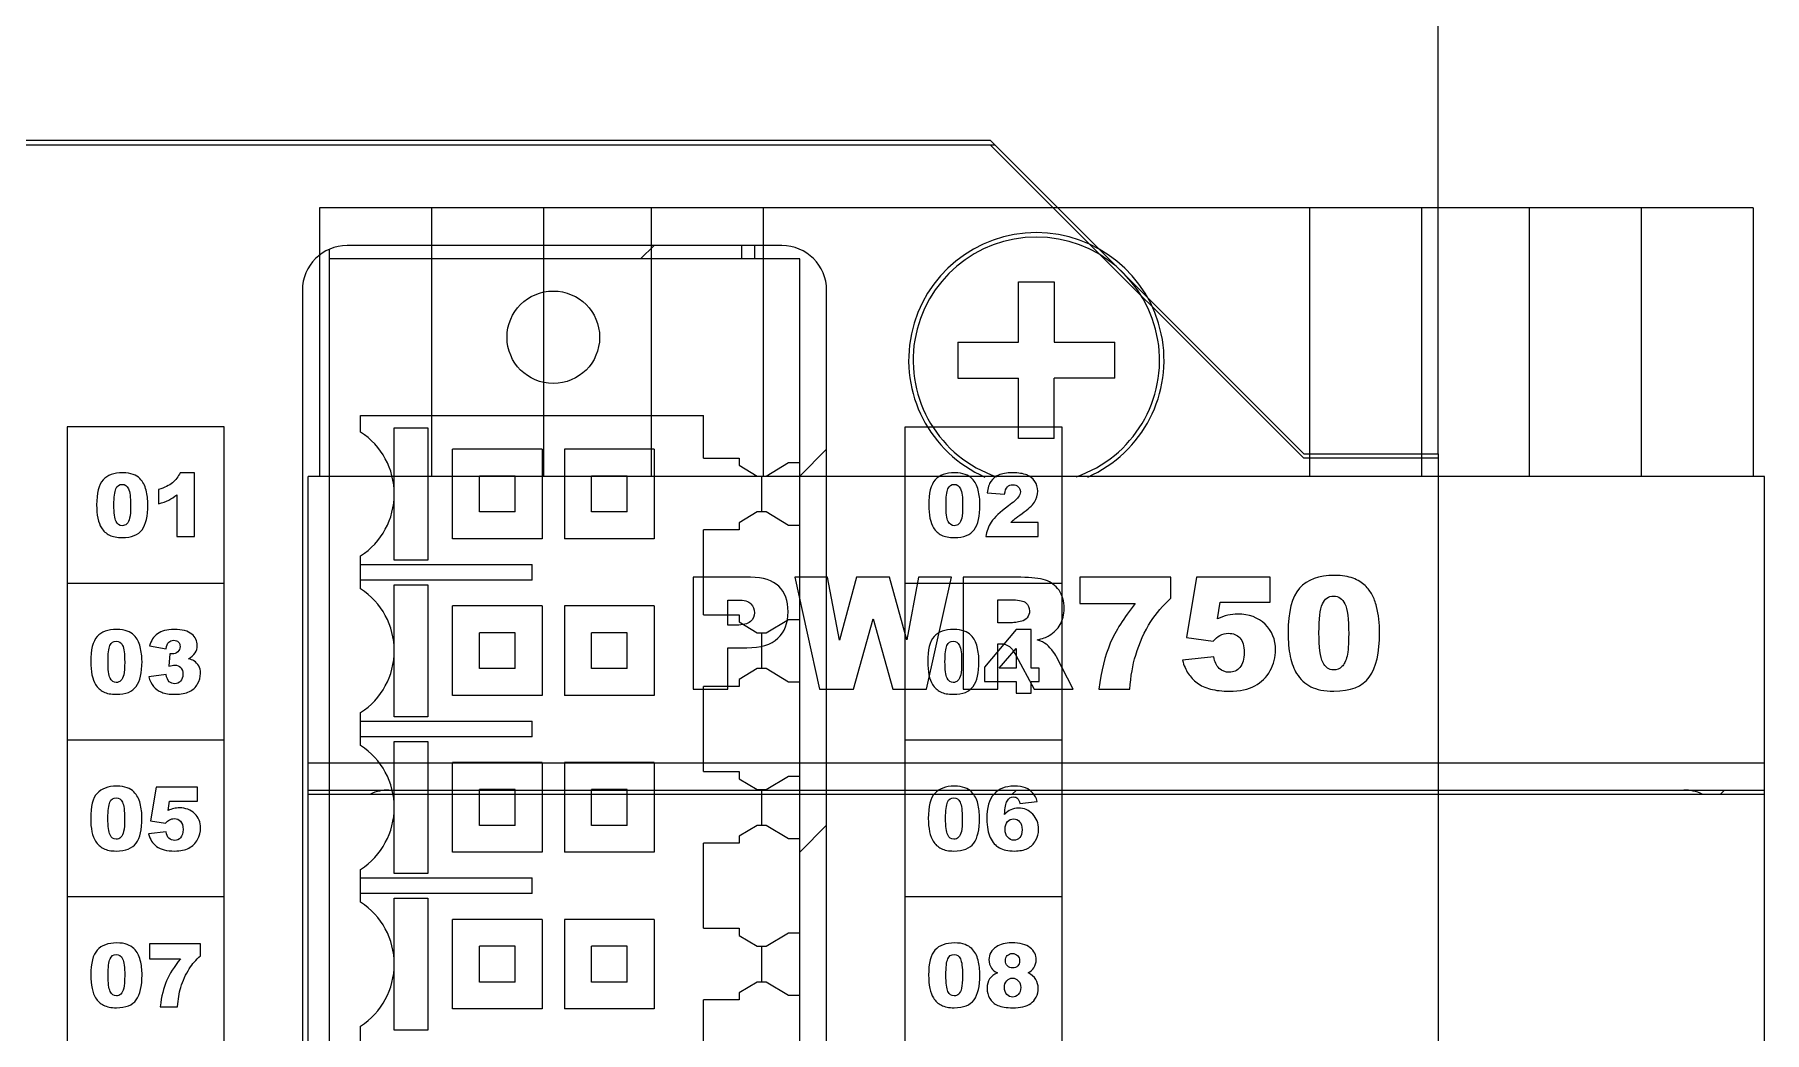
# Model space of a CAD drawing. Header units: millimetres. Extents: x 33 to 632, y -490 to 20.
# Drawn here: x 527.64 to 566.25, y -158.41 to -136.13 of the extents above; entities that cross this region are included whole.
import ezdxf

# ---------------------------------------------------------------- set-up
doc = ezdxf.new("R2010")
doc.units = ezdxf.units.MM
doc.layers.add('02___PRT_ALL_AXES', color=7, linetype='Continuous')
doc.layers.add('03___PRT_ALL_CURVES', color=7, linetype='Continuous')

# ---------------------------------------------------------------- blocks, each defined once
blk = doc.blocks.new('MOD_DIM780')
at = {"linetype": 'Continuous'}
for p, q in [((170.969, 124.511), (170.969, 149.511)), ((115.369, 131.411), (161.069, 131.411)), ((115.469, 131.511), (160.969, 131.511)), ((160.969, 131.511), (167.969, 124.511)), ((160.969, 131.411), (167.969, 124.411)), ((146.219, 129.077), (146.219, 128.861)), ((156.319, 129.161), (146.619, 129.161)), ((153.167, 128.861), (153.467, 129.161)), ((155.419, 129.161), (155.419, 128.861)), ((155.719, 128.861), (155.719, 129.161)), ((146.219, 128.861), (146.219, 48.361)), ((156.719, 128.861), (146.219, 128.861)), ((156.719, 48.361), (156.719, 128.861)), ((145.619, 128.161), (145.619, 48.561)), ((157.319, 48.561), (157.319, 128.161)), ((140.369, 125.111), (140.369, 51.611)), ((143.869, 125.111), (140.369, 125.111)), ((143.869, 51.611), (143.869, 125.111)), ((146.919, 124.994), (146.919, 125.361)), ((146.919, 125.361), (154.569, 125.361)), ((154.569, 124.411), (154.569, 125.361)), ((159.069, 51.611), (159.069, 125.111)), ((159.069, 125.111), (162.569, 125.111)), ((162.569, 125.111), (162.569, 51.611)), ((147.669, 123.615), (147.669, 125.086)), ((147.669, 125.086), (148.421, 125.086)), ((148.421, 125.086), (148.421, 122.136)), ((148.969, 122.611), (148.969, 124.611)), ((150.969, 124.611), (148.969, 124.611)), ((150.969, 124.611), (150.969, 122.611)), ((151.469, 124.611), (151.469, 122.611)), ((153.469, 124.611), (151.469, 124.611)), ((153.469, 124.611), (153.469, 122.611)), ((154.569, 124.411), (155.37, 124.411)), ((155.37, 124.411), (155.369, 124.253)), ((156.719, 124.012), (157.319, 124.612)), ((167.969, 124.511), (170.969, 124.511)), ((170.969, 124.411), (167.969, 124.411)), ((170.969, 124.511), (170.969, 38.611)), ((143.212, 124.085), (142.89, 124.085)), ((143.212, 122.661), (143.212, 124.085)), ((149.569, 123.211), (149.569, 124.011)), ((150.369, 124.011), (149.569, 124.011)), ((150.369, 123.211), (150.369, 124.011)), ((152.069, 123.211), (152.069, 124.011)), ((152.869, 124.011), (152.069, 124.011)), ((152.869, 123.211), (152.869, 124.011)), ((155.369, 124.253), (155.772, 124.011)), ((155.772, 124.011), (155.969, 124.011)), ((155.869, 124.011), (155.869, 123.211)), ((155.969, 124.011), (156.469, 124.311)), ((156.469, 124.311), (156.719, 124.311)), ((142.41, 123.709), (142.41, 123.39)), ((142.819, 123.594), (142.819, 122.661)), ((147.669, 122.136), (147.669, 123.607)), ((160.902, 123.638), (161.292, 123.606)), ((150.369, 123.211), (149.569, 123.211)), ((152.869, 123.211), (152.069, 123.211)), ((155.772, 123.211), (155.369, 122.968)), ((155.969, 123.211), (155.772, 123.211)), ((156.469, 122.91), (155.969, 123.211)), ((154.569, 120.911), (154.569, 122.811)), ((155.37, 122.811), (154.569, 122.811)), ((155.369, 122.968), (155.37, 122.811)), ((156.719, 122.91), (156.469, 122.91)), ((162.041, 122.978), (161.433, 122.978)), ((162.041, 122.661), (162.041, 122.978)), ((142.819, 122.661), (143.212, 122.661)), ((150.969, 122.611), (148.969, 122.611)), ((153.469, 122.611), (151.469, 122.611)), ((160.874, 122.661), (162.041, 122.661)), ((146.919, 121.494), (146.919, 122.228)), ((146.919, 122.036), (150.744, 122.036)), ((148.421, 122.136), (147.669, 122.136)), ((150.744, 121.686), (150.744, 122.036)), ((150.744, 121.686), (146.919, 121.686)), ((143.869, 121.611), (140.369, 121.611)), ((147.669, 120.115), (147.669, 121.586)), ((147.669, 121.586), (148.421, 121.586)), ((148.421, 121.586), (148.421, 118.636)), ((162.569, 121.611), (159.069, 121.611)), ((148.969, 119.111), (148.969, 121.111)), ((150.969, 121.111), (148.969, 121.111)), ((150.969, 121.111), (150.969, 119.111)), ((151.469, 121.111), (151.469, 119.111)), ((153.469, 121.111), (151.469, 121.111)), ((153.469, 121.111), (153.469, 119.111)), ((154.569, 120.911), (155.37, 120.911)), ((155.37, 120.911), (155.369, 120.753)), ((149.569, 119.711), (149.569, 120.511)), ((150.369, 120.511), (149.569, 120.511)), ((150.369, 119.711), (150.369, 120.511)), ((152.069, 119.711), (152.069, 120.511)), ((152.869, 120.511), (152.069, 120.511)), ((152.869, 119.711), (152.869, 120.511)), ((155.369, 120.753), (155.772, 120.511)), ((155.772, 120.511), (155.969, 120.511)), ((155.869, 120.511), (155.869, 119.711)), ((155.969, 120.511), (156.469, 120.811)), ((156.469, 120.811), (156.719, 120.811)), ((161.548, 120.585), (160.84, 119.742)), ((161.887, 120.585), (161.548, 120.585)), ((161.887, 119.724), (161.887, 120.585)), ((142.209, 120.222), (142.576, 120.156)), ((147.669, 118.636), (147.669, 120.107)), ((161.173, 119.724), (161.548, 120.164)), ((161.548, 120.164), (161.548, 119.724)), ((142.66, 120.043), (142.64, 119.765)), ((150.369, 119.711), (149.569, 119.711)), ((152.869, 119.711), (152.069, 119.711)), ((155.772, 119.711), (155.369, 119.468)), ((155.969, 119.711), (155.772, 119.711)), ((156.469, 119.41), (155.969, 119.711)), ((160.84, 119.742), (160.84, 119.422)), ((161.548, 119.724), (161.173, 119.724)), ((162.063, 119.724), (161.887, 119.724)), ((162.063, 119.422), (162.063, 119.724)), ((142.576, 119.582), (142.188, 119.53)), ((154.569, 117.411), (154.569, 119.311)), ((155.37, 119.311), (154.569, 119.311)), ((155.369, 119.468), (155.37, 119.311)), ((156.719, 119.41), (156.469, 119.41)), ((160.84, 119.422), (161.548, 119.422)), ((161.548, 119.422), (161.548, 119.161)), ((161.887, 119.161), (161.887, 119.422)), ((161.887, 119.422), (162.063, 119.422)), ((150.969, 119.111), (148.969, 119.111)), ((153.469, 119.111), (151.469, 119.111)), ((161.548, 119.161), (161.887, 119.161)), ((146.919, 117.994), (146.919, 118.728)), ((146.919, 118.536), (150.744, 118.536)), ((148.421, 118.636), (147.669, 118.636)), ((150.744, 118.186), (150.744, 118.536)), ((150.744, 118.186), (146.919, 118.186)), ((143.869, 118.111), (140.369, 118.111)), ((147.669, 116.615), (147.669, 118.086)), ((147.669, 118.086), (148.421, 118.086)), ((148.421, 118.086), (148.421, 115.136)), ((162.569, 118.111), (159.069, 118.111)), ((148.969, 115.611), (148.969, 117.611)), ((150.969, 117.611), (148.969, 117.611)), ((150.969, 117.611), (150.969, 115.611)), ((151.469, 117.611), (151.469, 115.611)), ((153.469, 117.611), (151.469, 117.611)), ((153.469, 117.611), (153.469, 115.611)), ((154.569, 117.411), (155.37, 117.411)), ((155.37, 117.411), (155.369, 117.253)), ((142.355, 117.061), (142.232, 116.308)), ((143.279, 117.061), (142.355, 117.061)), ((143.279, 116.75), (143.279, 117.061)), ((149.569, 116.211), (149.569, 117.011)), ((150.369, 117.011), (149.569, 117.011)), ((150.369, 116.211), (150.369, 117.011)), ((152.069, 116.211), (152.069, 117.011)), ((152.869, 117.011), (152.069, 117.011)), ((152.869, 116.211), (152.869, 117.011)), ((155.369, 117.253), (155.772, 117.011)), ((155.772, 117.011), (155.969, 117.011)), ((155.869, 117.011), (155.869, 116.211)), ((155.969, 117.011), (156.469, 117.311)), ((156.469, 117.311), (156.719, 117.311)), ((142.62, 116.54), (142.653, 116.75)), ((142.653, 116.75), (143.279, 116.75)), ((147.669, 115.136), (147.669, 116.607)), ((161.633, 116.698), (162.02, 116.746)), ((142.232, 116.308), (142.563, 116.26)), ((156.719, 115.612), (157.319, 116.212)), ((142.575, 116.067), (142.181, 116.024)), ((150.369, 116.211), (149.569, 116.211)), ((152.869, 116.211), (152.069, 116.211)), ((155.772, 116.211), (155.369, 115.968)), ((155.369, 115.968), (155.37, 115.811)), ((155.969, 116.211), (155.772, 116.211)), ((156.469, 115.91), (155.969, 116.211)), ((156.719, 115.91), (156.469, 115.91)), ((150.969, 115.611), (148.969, 115.611)), ((153.469, 115.611), (151.469, 115.611)), ((154.569, 113.911), (154.569, 115.811)), ((155.37, 115.811), (154.569, 115.811)), ((146.919, 114.494), (146.919, 115.228)), ((148.421, 115.136), (147.669, 115.136)), ((146.919, 115.036), (150.744, 115.036)), ((150.744, 114.686), (146.919, 114.686)), ((150.744, 114.686), (150.744, 115.036)), ((143.869, 114.611), (140.369, 114.611)), ((147.669, 113.115), (147.669, 114.586)), ((147.669, 114.586), (148.421, 114.586)), ((148.421, 114.586), (148.421, 111.636)), ((162.569, 114.611), (159.069, 114.611)), ((148.969, 112.111), (148.969, 114.111)), ((150.969, 114.111), (148.969, 114.111)), ((150.969, 114.111), (150.969, 112.111)), ((151.469, 114.111), (151.469, 112.111)), ((153.469, 114.111), (151.469, 114.111)), ((153.469, 114.111), (153.469, 112.111)), ((154.569, 113.911), (155.37, 113.911)), ((155.37, 113.911), (155.369, 113.753)), ((142.207, 113.561), (142.207, 113.232)), ((143.343, 113.561), (142.207, 113.561)), ((143.343, 113.298), (143.343, 113.561)), ((149.569, 112.711), (149.569, 113.511)), ((150.369, 113.511), (149.569, 113.511)), ((150.369, 112.711), (150.369, 113.511)), ((152.069, 112.711), (152.069, 113.511)), ((152.869, 113.511), (152.069, 113.511)), ((152.869, 112.711), (152.869, 113.511)), ((155.369, 113.753), (155.772, 113.511)), ((155.772, 113.511), (155.969, 113.511)), ((155.869, 113.511), (155.869, 112.711)), ((155.969, 113.511), (156.469, 113.811)), ((156.469, 113.811), (156.719, 113.811)), ((142.207, 113.232), (142.898, 113.232)), ((147.669, 111.636), (147.669, 113.107)), ((150.369, 112.711), (149.569, 112.711)), ((152.869, 112.711), (152.069, 112.711)), ((155.772, 112.711), (155.369, 112.468)), ((155.369, 112.468), (155.37, 112.311)), ((155.969, 112.711), (155.772, 112.711)), ((156.469, 112.41), (155.969, 112.711)), ((156.719, 112.41), (156.469, 112.41)), ((142.443, 112.161), (142.831, 112.161)), ((150.969, 112.111), (148.969, 112.111)), ((153.469, 112.111), (151.469, 112.111)), ((155.37, 112.311), (154.569, 112.311)), ((154.569, 110.411), (154.569, 112.311)), ((146.919, 110.994), (146.919, 111.728)), ((148.421, 111.636), (147.669, 111.636))]:
    blk.add_line(p, q, dxfattribs=at)
blk.add_circle((151.219, 127.111), 1.033, dxfattribs=at)
for centre, radius, start, end in [((146.619, 128.161), 1, 90, 180), ((156.319, 128.161), 1, 0, 90), ((146.019, 123.611), 1.65, 303.0557, 56.9443), ((146.019, 120.111), 1.65, 303.0557, 56.9443), ((146.019, 116.611), 1.65, 303.0557, 56.9443), ((146.019, 113.111), 1.65, 303.0557, 56.9443), ((161.479, 113.208), 1.071, 270.0061, 282.0044)]:
    blk.add_arc(centre, radius, start, end, dxfattribs=at)
for points in [[(141.608, 124.085), (141.411, 124.085), (141.265, 124.031), (141.17, 123.925)], [(141.84, 124.049), (141.779, 124.072), (141.701, 124.085), (141.608, 124.085)], [(141.988, 123.959), (141.95, 123.996), (141.9, 124.026), (141.84, 124.049)], [(142.078, 123.841), (142.056, 123.882), (142.026, 123.921), (141.988, 123.959)], [(142.89, 124.085), (142.848, 123.997), (142.791, 123.922), (142.719, 123.863)], [(160.179, 124.085), (159.983, 124.085), (159.837, 124.031), (159.741, 123.925)], [(160.411, 124.049), (160.35, 124.072), (160.273, 124.085), (160.179, 124.085)], [(160.559, 123.959), (160.521, 123.996), (160.472, 124.026), (160.411, 124.049)], [(160.649, 123.841), (160.627, 123.882), (160.598, 123.921), (160.559, 123.959)], [(161.158, 124.035), (161.084, 124.002), (161.026, 123.955), (160.986, 123.894)], [(161.467, 124.085), (161.335, 124.085), (161.233, 124.067), (161.158, 124.035)], [(161.786, 124.037), (161.709, 124.068), (161.603, 124.085), (161.467, 124.085)], [(161.965, 123.894), (161.921, 123.959), (161.862, 124.006), (161.786, 124.037)], [(141.17, 123.925), (141.074, 123.818), (141.026, 123.632), (141.026, 123.366)], [(141.412, 123.365), (141.412, 123.541), (141.426, 123.662), (141.455, 123.727)], [(141.455, 123.727), (141.484, 123.792), (141.53, 123.826), (141.594, 123.826)], [(141.594, 123.826), (141.657, 123.826), (141.704, 123.793), (141.736, 123.729)], [(141.736, 123.729), (141.767, 123.665), (141.784, 123.54), (141.784, 123.355)], [(142.131, 123.698), (142.118, 123.752), (142.1, 123.8), (142.078, 123.841)], [(142.17, 123.371), (142.17, 123.484), (142.157, 123.593), (142.131, 123.698)], [(142.719, 123.863), (142.645, 123.803), (142.542, 123.751), (142.41, 123.709)], [(142.634, 123.476), (142.693, 123.506), (142.755, 123.545), (142.819, 123.594)], [(159.741, 123.925), (159.646, 123.818), (159.598, 123.632), (159.598, 123.366)], [(159.984, 123.365), (159.984, 123.541), (159.998, 123.662), (160.027, 123.727)], [(160.027, 123.727), (160.055, 123.792), (160.101, 123.826), (160.166, 123.826)], [(160.166, 123.826), (160.229, 123.826), (160.276, 123.793), (160.307, 123.729)], [(160.307, 123.729), (160.339, 123.665), (160.355, 123.54), (160.355, 123.355)], [(160.703, 123.698), (160.689, 123.752), (160.671, 123.8), (160.649, 123.841)], [(160.742, 123.371), (160.742, 123.484), (160.729, 123.593), (160.703, 123.698)], [(160.986, 123.894), (160.945, 123.832), (160.918, 123.747), (160.902, 123.638)], [(161.292, 123.606), (161.302, 123.684), (161.323, 123.74), (161.355, 123.771)], [(161.355, 123.771), (161.386, 123.802), (161.428, 123.818), (161.477, 123.818)], [(161.477, 123.818), (161.525, 123.818), (161.564, 123.803), (161.596, 123.772)], [(161.643, 123.663), (161.643, 123.623), (161.627, 123.582), (161.595, 123.539)], [(161.596, 123.772), (161.627, 123.742), (161.643, 123.705), (161.643, 123.663)], [(161.956, 123.432), (162.005, 123.51), (162.031, 123.591), (162.031, 123.677)], [(162.031, 123.677), (162.031, 123.757), (162.009, 123.829), (161.965, 123.894)], [(141.026, 123.366), (141.026, 123.258), (141.035, 123.159), (141.054, 123.069)], [(141.459, 123), (141.427, 123.065), (141.412, 123.187), (141.412, 123.365)], [(141.784, 123.355), (141.784, 123.228), (141.776, 123.134), (141.763, 123.075)], [(142.042, 122.813), (142.127, 122.931), (142.17, 123.117), (142.17, 123.371)], [(142.41, 123.39), (142.5, 123.417), (142.574, 123.446), (142.634, 123.476)], [(159.598, 123.366), (159.598, 123.258), (159.606, 123.159), (159.626, 123.069)], [(160.03, 123), (159.999, 123.065), (159.984, 123.187), (159.984, 123.365)], [(160.355, 123.355), (160.355, 123.228), (160.347, 123.134), (160.334, 123.075)], [(160.613, 122.813), (160.699, 122.931), (160.742, 123.117), (160.742, 123.371)], [(161.377, 123.345), (161.19, 123.207), (161.063, 123.087), (160.995, 122.985)], [(161.595, 123.539), (161.563, 123.494), (161.491, 123.429), (161.377, 123.345)], [(161.526, 123.062), (161.553, 123.084), (161.605, 123.122), (161.683, 123.177)], [(161.683, 123.177), (161.815, 123.269), (161.906, 123.354), (161.956, 123.432)], [(141.054, 123.069), (141.073, 122.98), (141.099, 122.91), (141.132, 122.858)], [(141.132, 122.858), (141.179, 122.786), (141.239, 122.73), (141.312, 122.693)], [(141.596, 122.902), (141.536, 122.902), (141.49, 122.935), (141.459, 123)], [(141.699, 122.943), (141.67, 122.916), (141.636, 122.902), (141.596, 122.902)], [(141.597, 122.637), (141.807, 122.637), (141.955, 122.695), (142.042, 122.813)], [(141.763, 123.075), (141.749, 123.015), (141.727, 122.971), (141.699, 122.943)], [(159.626, 123.069), (159.645, 122.98), (159.67, 122.91), (159.704, 122.858)], [(159.704, 122.858), (159.751, 122.786), (159.811, 122.73), (159.883, 122.693)], [(160.168, 122.902), (160.108, 122.902), (160.062, 122.935), (160.03, 123)], [(160.27, 122.943), (160.241, 122.916), (160.207, 122.902), (160.168, 122.902)], [(160.169, 122.637), (160.379, 122.637), (160.527, 122.695), (160.613, 122.813)], [(160.334, 123.075), (160.321, 123.015), (160.299, 122.971), (160.27, 122.943)], [(160.995, 122.985), (160.927, 122.884), (160.887, 122.775), (160.874, 122.661)], [(161.433, 122.978), (161.469, 123.012), (161.499, 123.041), (161.526, 123.062)], [(141.312, 122.693), (141.384, 122.656), (141.479, 122.637), (141.597, 122.637)], [(159.883, 122.693), (159.956, 122.656), (160.05, 122.637), (160.169, 122.637)], [(141.476, 120.585), (141.279, 120.585), (141.133, 120.531), (141.038, 120.425)], [(141.708, 120.549), (141.647, 120.572), (141.57, 120.585), (141.476, 120.585)], [(141.856, 120.459), (141.818, 120.496), (141.768, 120.526), (141.708, 120.549)], [(142.384, 120.491), (142.297, 120.428), (142.239, 120.338), (142.209, 120.222)], [(142.754, 120.585), (142.594, 120.585), (142.471, 120.553), (142.384, 120.491)], [(143.15, 120.482), (143.068, 120.55), (142.936, 120.585), (142.754, 120.585)], [(143.272, 120.225), (143.272, 120.329), (143.231, 120.414), (143.15, 120.482)], [(160.157, 120.585), (159.96, 120.585), (159.814, 120.531), (159.719, 120.425)], [(160.389, 120.549), (160.328, 120.572), (160.251, 120.585), (160.157, 120.585)], [(160.537, 120.459), (160.499, 120.496), (160.449, 120.526), (160.389, 120.549)], [(141.038, 120.425), (140.942, 120.318), (140.894, 120.132), (140.894, 119.866)], [(141.28, 119.865), (141.28, 120.041), (141.295, 120.162), (141.323, 120.227)], [(141.323, 120.227), (141.352, 120.292), (141.398, 120.326), (141.463, 120.326)], [(141.463, 120.326), (141.526, 120.326), (141.573, 120.293), (141.604, 120.229)], [(141.604, 120.229), (141.636, 120.165), (141.652, 120.04), (141.652, 119.855)], [(141.946, 120.341), (141.924, 120.382), (141.894, 120.421), (141.856, 120.459)], [(141.999, 120.198), (141.986, 120.252), (141.968, 120.3), (141.946, 120.341)], [(142.039, 119.871), (142.039, 119.984), (142.025, 120.093), (141.999, 120.198)], [(142.576, 120.156), (142.586, 120.225), (142.606, 120.273), (142.634, 120.301)], [(142.634, 120.301), (142.663, 120.329), (142.7, 120.343), (142.746, 120.343)], [(142.838, 120.087), (142.803, 120.055), (142.761, 120.038), (142.711, 120.038)], [(142.746, 120.343), (142.79, 120.343), (142.825, 120.33), (142.851, 120.304)], [(142.889, 120.203), (142.889, 120.158), (142.872, 120.119), (142.838, 120.087)], [(142.851, 120.304), (142.876, 120.279), (142.889, 120.245), (142.889, 120.203)], [(143.223, 120.061), (143.255, 120.11), (143.272, 120.164), (143.272, 120.225)], [(159.719, 120.425), (159.623, 120.318), (159.575, 120.132), (159.575, 119.866)], [(159.961, 119.865), (159.961, 120.041), (159.976, 120.162), (160.004, 120.227)], [(160.004, 120.227), (160.033, 120.292), (160.079, 120.326), (160.144, 120.326)], [(160.144, 120.326), (160.207, 120.326), (160.253, 120.293), (160.285, 120.229)], [(160.285, 120.229), (160.316, 120.165), (160.333, 120.04), (160.333, 119.855)], [(160.627, 120.341), (160.605, 120.382), (160.575, 120.421), (160.537, 120.459)], [(160.68, 120.198), (160.667, 120.252), (160.649, 120.3), (160.627, 120.341)], [(160.719, 119.871), (160.719, 119.984), (160.706, 120.093), (160.68, 120.198)], [(140.894, 119.866), (140.894, 119.758), (140.903, 119.659), (140.922, 119.569)], [(141.327, 119.5), (141.296, 119.565), (141.28, 119.687), (141.28, 119.865)], [(141.652, 119.855), (141.652, 119.728), (141.644, 119.634), (141.631, 119.575)], [(141.91, 119.313), (141.996, 119.431), (142.039, 119.617), (142.039, 119.871)], [(142.64, 119.765), (142.694, 119.78), (142.736, 119.788), (142.766, 119.788)], [(142.711, 120.038), (142.698, 120.038), (142.681, 120.039), (142.66, 120.043)], [(142.766, 119.788), (142.824, 119.788), (142.868, 119.77), (142.902, 119.734)], [(142.902, 119.734), (142.935, 119.698), (142.952, 119.649), (142.952, 119.584)], [(143.073, 119.932), (143.14, 119.969), (143.189, 120.012), (143.223, 120.061)], [(143.197, 119.885), (143.168, 119.903), (143.126, 119.919), (143.073, 119.932)], [(143.305, 119.772), (143.279, 119.819), (143.243, 119.857), (143.197, 119.885)], [(143.344, 119.605), (143.344, 119.67), (143.331, 119.725), (143.305, 119.772)], [(159.575, 119.866), (159.575, 119.758), (159.584, 119.659), (159.603, 119.569)], [(160.008, 119.5), (159.976, 119.565), (159.961, 119.687), (159.961, 119.865)], [(160.333, 119.855), (160.333, 119.728), (160.325, 119.634), (160.312, 119.575)], [(160.591, 119.313), (160.676, 119.431), (160.719, 119.617), (160.719, 119.871)], [(140.922, 119.569), (140.941, 119.48), (140.967, 119.41), (141.001, 119.358)], [(141.001, 119.358), (141.047, 119.286), (141.107, 119.23), (141.18, 119.193)], [(141.465, 119.402), (141.404, 119.402), (141.359, 119.435), (141.327, 119.5)], [(141.567, 119.443), (141.538, 119.416), (141.504, 119.402), (141.465, 119.402)], [(141.466, 119.137), (141.676, 119.137), (141.824, 119.195), (141.91, 119.313)], [(141.631, 119.575), (141.617, 119.515), (141.595, 119.471), (141.567, 119.443)], [(142.188, 119.53), (142.212, 119.442), (142.249, 119.37), (142.296, 119.313)], [(142.296, 119.313), (142.344, 119.255), (142.404, 119.211), (142.478, 119.182)], [(142.647, 119.419), (142.614, 119.449), (142.591, 119.504), (142.576, 119.582)], [(142.77, 119.374), (142.72, 119.374), (142.679, 119.388), (142.647, 119.419)], [(142.9, 119.431), (142.866, 119.393), (142.822, 119.374), (142.77, 119.374)], [(142.952, 119.584), (142.952, 119.52), (142.934, 119.469), (142.9, 119.431)], [(143.096, 119.197), (143.176, 119.237), (143.237, 119.295), (143.28, 119.37)], [(143.28, 119.37), (143.322, 119.444), (143.344, 119.523), (143.344, 119.605)], [(159.603, 119.569), (159.622, 119.48), (159.648, 119.41), (159.682, 119.358)], [(159.682, 119.358), (159.728, 119.286), (159.788, 119.23), (159.861, 119.193)], [(160.145, 119.402), (160.085, 119.402), (160.039, 119.435), (160.008, 119.5)], [(160.248, 119.443), (160.219, 119.416), (160.185, 119.402), (160.145, 119.402)], [(160.146, 119.137), (160.357, 119.137), (160.505, 119.195), (160.591, 119.313)], [(160.312, 119.575), (160.298, 119.515), (160.276, 119.471), (160.248, 119.443)], [(141.18, 119.193), (141.253, 119.156), (141.347, 119.137), (141.466, 119.137)], [(142.478, 119.182), (142.551, 119.152), (142.652, 119.137), (142.78, 119.137)], [(142.78, 119.137), (142.909, 119.137), (143.015, 119.158), (143.096, 119.197)], [(159.861, 119.193), (159.933, 119.156), (160.028, 119.137), (160.146, 119.137)], [(141.475, 117.085), (141.278, 117.085), (141.132, 117.031), (141.037, 116.925)], [(141.707, 117.049), (141.646, 117.072), (141.568, 117.085), (141.475, 117.085)], [(141.855, 116.959), (141.817, 116.996), (141.767, 117.026), (141.707, 117.049)], [(160.171, 117.085), (159.974, 117.085), (159.828, 117.031), (159.733, 116.925)], [(160.403, 117.049), (160.342, 117.072), (160.264, 117.085), (160.171, 117.085)], [(160.551, 116.959), (160.513, 116.996), (160.463, 117.026), (160.403, 117.049)], [(161.497, 117.085), (161.308, 117.085), (161.161, 117.025), (161.055, 116.908)], [(161.761, 117.045), (161.696, 117.071), (161.608, 117.085), (161.497, 117.085)], [(161.922, 116.932), (161.879, 116.982), (161.826, 117.02), (161.761, 117.045)], [(141.037, 116.925), (140.941, 116.818), (140.893, 116.632), (140.893, 116.366)], [(141.279, 116.365), (141.279, 116.541), (141.293, 116.662), (141.322, 116.727)], [(141.322, 116.727), (141.35, 116.792), (141.396, 116.826), (141.461, 116.826)], [(141.461, 116.826), (141.524, 116.826), (141.571, 116.793), (141.603, 116.729)], [(141.603, 116.729), (141.634, 116.665), (141.65, 116.54), (141.65, 116.355)], [(141.944, 116.841), (141.923, 116.882), (141.893, 116.921), (141.855, 116.959)], [(141.998, 116.698), (141.985, 116.752), (141.966, 116.8), (141.944, 116.841)], [(142.037, 116.371), (142.037, 116.484), (142.024, 116.593), (141.998, 116.698)], [(142.874, 116.601), (142.832, 116.601), (142.79, 116.596), (142.748, 116.586)], [(143.214, 116.474), (143.127, 116.558), (143.013, 116.601), (142.874, 116.601)], [(159.733, 116.925), (159.637, 116.818), (159.589, 116.632), (159.589, 116.366)], [(159.975, 116.365), (159.975, 116.541), (159.989, 116.662), (160.018, 116.727)], [(160.018, 116.727), (160.047, 116.792), (160.092, 116.826), (160.157, 116.826)], [(160.157, 116.826), (160.22, 116.826), (160.267, 116.793), (160.299, 116.729)], [(160.299, 116.729), (160.33, 116.665), (160.347, 116.54), (160.347, 116.355)], [(160.641, 116.841), (160.619, 116.882), (160.589, 116.921), (160.551, 116.959)], [(160.694, 116.698), (160.681, 116.752), (160.663, 116.8), (160.641, 116.841)], [(160.733, 116.371), (160.733, 116.484), (160.72, 116.593), (160.694, 116.698)], [(161.055, 116.908), (160.948, 116.79), (160.896, 116.605), (160.896, 116.353)], [(161.29, 116.456), (161.301, 116.606), (161.321, 116.704), (161.346, 116.751)], [(161.346, 116.751), (161.381, 116.813), (161.43, 116.846), (161.493, 116.846)], [(161.493, 116.846), (161.528, 116.846), (161.557, 116.834), (161.581, 116.812)], [(161.581, 116.812), (161.605, 116.789), (161.622, 116.751), (161.633, 116.698)], [(162.02, 116.746), (161.997, 116.82), (161.964, 116.883), (161.922, 116.932)], [(140.893, 116.366), (140.893, 116.258), (140.902, 116.159), (140.921, 116.069)], [(141.326, 116), (141.294, 116.065), (141.279, 116.187), (141.279, 116.365)], [(141.65, 116.355), (141.65, 116.228), (141.643, 116.134), (141.629, 116.075)], [(141.908, 115.813), (141.994, 115.931), (142.037, 116.117), (142.037, 116.371)], [(142.563, 116.26), (142.594, 116.295), (142.623, 116.32), (142.649, 116.333)], [(142.748, 116.586), (142.706, 116.576), (142.663, 116.56), (142.62, 116.54)], [(142.649, 116.333), (142.684, 116.351), (142.72, 116.361), (142.758, 116.361)], [(142.758, 116.361), (142.817, 116.361), (142.864, 116.341), (142.9, 116.302)], [(142.9, 116.302), (142.936, 116.263), (142.954, 116.202), (142.954, 116.119)], [(143.345, 116.154), (143.345, 116.282), (143.301, 116.389), (143.214, 116.474)], [(159.589, 116.366), (159.589, 116.258), (159.598, 116.159), (159.617, 116.069)], [(160.022, 116), (159.99, 116.065), (159.975, 116.187), (159.975, 116.365)], [(160.347, 116.355), (160.347, 116.228), (160.339, 116.134), (160.326, 116.075)], [(160.605, 115.813), (160.69, 115.931), (160.733, 116.117), (160.733, 116.371)], [(160.896, 116.353), (160.896, 116.18), (160.92, 116.042), (160.971, 115.937)], [(161.433, 116.56), (161.384, 116.537), (161.336, 116.503), (161.29, 116.456)], [(161.303, 116.122), (161.303, 116.196), (161.322, 116.254), (161.358, 116.294)], [(161.358, 116.294), (161.394, 116.334), (161.44, 116.354), (161.494, 116.354)], [(161.603, 116.595), (161.538, 116.595), (161.482, 116.583), (161.433, 116.56)], [(161.494, 116.354), (161.547, 116.354), (161.591, 116.333), (161.627, 116.292)], [(161.919, 116.461), (161.833, 116.55), (161.727, 116.595), (161.603, 116.595)], [(161.627, 116.292), (161.662, 116.25), (161.681, 116.19), (161.681, 116.111)], [(162.049, 116.122), (162.049, 116.259), (162.005, 116.371), (161.919, 116.461)], [(140.921, 116.069), (140.94, 115.98), (140.966, 115.91), (140.999, 115.858)], [(140.999, 115.858), (141.046, 115.786), (141.106, 115.73), (141.179, 115.693)], [(141.463, 115.902), (141.403, 115.902), (141.357, 115.935), (141.326, 116)], [(141.565, 115.943), (141.537, 115.916), (141.502, 115.902), (141.463, 115.902)], [(141.629, 116.075), (141.616, 116.015), (141.594, 115.971), (141.565, 115.943)], [(142.181, 116.024), (142.2, 115.958), (142.224, 115.903), (142.253, 115.859)], [(142.253, 115.859), (142.282, 115.815), (142.319, 115.775), (142.365, 115.741)], [(142.641, 115.922), (142.606, 115.955), (142.584, 116.004), (142.575, 116.067)], [(142.767, 115.874), (142.718, 115.874), (142.676, 115.89), (142.641, 115.922)], [(142.9, 115.935), (142.865, 115.894), (142.82, 115.874), (142.767, 115.874)], [(142.954, 116.119), (142.954, 116.037), (142.936, 115.976), (142.9, 115.935)], [(143.087, 115.703), (143.169, 115.747), (143.233, 115.81), (143.278, 115.894)], [(143.278, 115.894), (143.323, 115.977), (143.345, 116.064), (143.345, 116.154)], [(159.617, 116.069), (159.636, 115.98), (159.662, 115.91), (159.695, 115.858)], [(159.695, 115.858), (159.742, 115.786), (159.802, 115.73), (159.875, 115.693)], [(160.159, 115.902), (160.099, 115.902), (160.053, 115.935), (160.022, 116)], [(160.262, 115.943), (160.233, 115.916), (160.198, 115.902), (160.159, 115.902)], [(160.326, 116.075), (160.312, 116.015), (160.29, 115.971), (160.262, 115.943)], [(160.971, 115.937), (161.022, 115.832), (161.089, 115.756), (161.174, 115.708)], [(161.361, 115.943), (161.323, 115.986), (161.303, 116.046), (161.303, 116.122)], [(161.501, 115.879), (161.446, 115.879), (161.399, 115.9), (161.361, 115.943)], [(161.629, 115.937), (161.595, 115.898), (161.552, 115.879), (161.501, 115.879)], [(161.681, 116.111), (161.681, 116.034), (161.663, 115.976), (161.629, 115.937)], [(161.802, 115.695), (161.879, 115.734), (161.939, 115.792), (161.983, 115.869)], [(161.983, 115.869), (162.027, 115.945), (162.049, 116.029), (162.049, 116.122)], [(141.179, 115.693), (141.251, 115.656), (141.346, 115.637), (141.464, 115.637)], [(141.464, 115.637), (141.674, 115.637), (141.822, 115.695), (141.908, 115.813)], [(142.365, 115.741), (142.41, 115.707), (142.467, 115.68), (142.533, 115.663)], [(142.533, 115.663), (142.599, 115.646), (142.678, 115.637), (142.771, 115.637)], [(142.771, 115.637), (142.898, 115.637), (143.004, 115.659), (143.087, 115.703)], [(159.875, 115.693), (159.947, 115.656), (160.042, 115.637), (160.16, 115.637)], [(160.16, 115.637), (160.37, 115.637), (160.518, 115.695), (160.605, 115.813)], [(161.174, 115.708), (161.259, 115.661), (161.371, 115.637), (161.512, 115.637)], [(161.512, 115.637), (161.628, 115.637), (161.725, 115.657), (161.802, 115.695)], [(141.477, 113.585), (141.281, 113.585), (141.135, 113.531), (141.039, 113.425)], [(141.709, 113.549), (141.648, 113.572), (141.571, 113.585), (141.477, 113.585)], [(141.858, 113.459), (141.819, 113.496), (141.77, 113.526), (141.709, 113.549)], [(160.177, 113.585), (159.98, 113.585), (159.834, 113.531), (159.738, 113.425)], [(160.409, 113.549), (160.347, 113.572), (160.27, 113.585), (160.177, 113.585)], [(160.557, 113.459), (160.518, 113.496), (160.469, 113.526), (160.409, 113.549)], [(161.449, 113.585), (161.307, 113.585), (161.194, 113.556), (161.108, 113.498)], [(161.863, 113.477), (161.773, 113.548), (161.636, 113.585), (161.449, 113.585)], [(141.039, 113.425), (140.944, 113.318), (140.896, 113.132), (140.896, 112.866)], [(141.282, 112.865), (141.282, 113.041), (141.296, 113.162), (141.325, 113.227)], [(141.325, 113.227), (141.353, 113.292), (141.399, 113.326), (141.464, 113.326)], [(141.464, 113.326), (141.527, 113.326), (141.574, 113.293), (141.605, 113.229)], [(141.605, 113.229), (141.637, 113.165), (141.653, 113.04), (141.653, 112.855)], [(141.947, 113.341), (141.925, 113.382), (141.896, 113.421), (141.858, 113.459)], [(142.001, 113.198), (141.987, 113.252), (141.969, 113.3), (141.947, 113.341)], [(142.04, 112.871), (142.04, 112.984), (142.027, 113.093), (142.001, 113.198)], [(142.898, 113.232), (142.756, 113.056), (142.652, 112.89), (142.587, 112.736)], [(143.095, 113.009), (143.161, 113.112), (143.243, 113.208), (143.343, 113.298)], [(159.738, 113.425), (159.643, 113.318), (159.595, 113.132), (159.595, 112.866)], [(159.981, 112.865), (159.981, 113.041), (159.995, 113.162), (160.024, 113.227)], [(160.024, 113.227), (160.052, 113.292), (160.098, 113.326), (160.163, 113.326)], [(160.163, 113.326), (160.226, 113.326), (160.273, 113.293), (160.304, 113.229)], [(160.304, 113.229), (160.336, 113.165), (160.352, 113.04), (160.352, 112.855)], [(160.646, 113.341), (160.624, 113.382), (160.595, 113.421), (160.557, 113.459)], [(160.7, 113.198), (160.686, 113.252), (160.668, 113.3), (160.646, 113.341)], [(160.739, 112.871), (160.739, 112.984), (160.726, 113.093), (160.7, 113.198)], [(161.108, 113.498), (160.997, 113.424), (160.942, 113.328), (160.942, 113.211)], [(160.942, 113.211), (160.942, 113.14), (160.962, 113.077), (161, 113.022)], [(161.308, 113.188), (161.308, 113.235), (161.323, 113.273), (161.352, 113.303)], [(161.353, 113.071), (161.323, 113.1), (161.308, 113.14), (161.308, 113.188)], [(161.352, 113.303), (161.382, 113.332), (161.42, 113.348), (161.468, 113.348)], [(161.468, 113.348), (161.514, 113.348), (161.552, 113.332), (161.582, 113.302)], [(161.582, 113.302), (161.612, 113.271), (161.627, 113.232), (161.627, 113.184)], [(161.627, 113.184), (161.627, 113.138), (161.613, 113.099), (161.584, 113.071)], [(161.998, 113.208), (161.998, 113.316), (161.953, 113.406), (161.863, 113.477)], [(161.944, 113.032), (161.98, 113.086), (161.998, 113.145), (161.998, 113.208)], [(140.896, 112.866), (140.896, 112.758), (140.904, 112.659), (140.924, 112.569)], [(141.329, 112.5), (141.297, 112.565), (141.282, 112.687), (141.282, 112.865)], [(141.653, 112.855), (141.653, 112.728), (141.646, 112.634), (141.632, 112.575)], [(141.911, 112.313), (141.997, 112.431), (142.04, 112.617), (142.04, 112.871)], [(142.904, 112.588), (142.951, 112.742), (143.015, 112.883), (143.095, 113.009)], [(159.595, 112.866), (159.595, 112.758), (159.604, 112.659), (159.623, 112.569)], [(160.028, 112.5), (159.996, 112.565), (159.981, 112.687), (159.981, 112.865)], [(160.352, 112.855), (160.352, 112.728), (160.345, 112.634), (160.331, 112.575)], [(160.61, 112.313), (160.696, 112.431), (160.739, 112.617), (160.739, 112.871)], [(160.957, 112.78), (160.919, 112.723), (160.899, 112.654), (160.899, 112.572)], [(161.133, 112.913), (161.053, 112.882), (160.995, 112.838), (160.957, 112.78)], [(161, 113.022), (161.027, 112.982), (161.072, 112.946), (161.133, 112.913)], [(161.287, 112.586), (161.287, 112.651), (161.304, 112.702), (161.341, 112.74)], [(161.341, 112.74), (161.377, 112.779), (161.419, 112.798), (161.468, 112.798)], [(161.474, 113.027), (161.424, 113.027), (161.384, 113.041), (161.353, 113.071)], [(161.468, 112.798), (161.516, 112.798), (161.559, 112.778), (161.596, 112.738)], [(161.584, 113.071), (161.556, 113.041), (161.518, 113.027), (161.474, 113.027)], [(161.596, 112.738), (161.634, 112.698), (161.653, 112.648), (161.653, 112.587)], [(161.818, 112.913), (161.875, 112.951), (161.917, 112.991), (161.944, 113.032)], [(161.987, 112.769), (161.95, 112.828), (161.894, 112.877), (161.818, 112.913)], [(162.044, 112.57), (162.044, 112.643), (162.024, 112.709), (161.987, 112.769)], [(140.924, 112.569), (140.943, 112.48), (140.968, 112.41), (141.002, 112.358)], [(141.002, 112.358), (141.049, 112.286), (141.109, 112.23), (141.181, 112.193)], [(141.466, 112.402), (141.406, 112.402), (141.36, 112.435), (141.329, 112.5)], [(141.568, 112.443), (141.54, 112.416), (141.505, 112.402), (141.466, 112.402)], [(141.632, 112.575), (141.619, 112.515), (141.597, 112.471), (141.568, 112.443)], [(142.587, 112.736), (142.521, 112.581), (142.474, 112.389), (142.443, 112.161)], [(142.831, 112.161), (142.843, 112.325), (142.868, 112.467), (142.904, 112.588)], [(159.623, 112.569), (159.642, 112.48), (159.668, 112.41), (159.701, 112.358)], [(159.701, 112.358), (159.748, 112.286), (159.808, 112.23), (159.88, 112.193)], [(160.165, 112.402), (160.105, 112.402), (160.059, 112.435), (160.028, 112.5)], [(160.267, 112.443), (160.239, 112.416), (160.204, 112.402), (160.165, 112.402)], [(160.331, 112.575), (160.318, 112.515), (160.296, 112.471), (160.267, 112.443)], [(160.899, 112.572), (160.899, 112.488), (160.92, 112.412), (160.96, 112.344)], [(161.343, 112.434), (161.305, 112.473), (161.287, 112.524), (161.287, 112.586)], [(161.472, 112.376), (161.424, 112.376), (161.381, 112.395), (161.343, 112.434)], [(161.597, 112.435), (161.56, 112.395), (161.518, 112.376), (161.472, 112.376)], [(161.653, 112.587), (161.653, 112.525), (161.634, 112.475), (161.597, 112.435)], [(161.877, 112.233), (161.923, 112.266), (161.962, 112.313), (161.995, 112.374)], [(161.995, 112.374), (162.027, 112.435), (162.044, 112.5), (162.044, 112.57)], [(141.181, 112.193), (141.254, 112.156), (141.349, 112.137), (141.467, 112.137)], [(141.467, 112.137), (141.677, 112.137), (141.825, 112.195), (141.911, 112.313)], [(159.88, 112.193), (159.953, 112.156), (160.048, 112.137), (160.166, 112.137)], [(160.166, 112.137), (160.376, 112.137), (160.524, 112.195), (160.61, 112.313)], [(160.96, 112.344), (161.001, 112.275), (161.061, 112.224), (161.139, 112.189)], [(161.139, 112.189), (161.217, 112.155), (161.33, 112.137), (161.479, 112.137)], [(161.702, 112.16), (161.771, 112.175), (161.83, 112.2), (161.877, 112.233)]]:
    blk.add_open_spline(points, degree=3, dxfattribs=at)
blk = doc.blocks.new('MOD_PWR750')
at = {"color": 7, "linetype": 'Continuous'}
for p, q in [((0, 130), (0, 124)), ((32, 130), (32, 124)), ((15.6, 127), (15.6, 128.35)), ((15.6, 128.35), (16.4, 128.35)), ((16.4, 128.35), (16.4, 127)), ((14.25, 127), (14.25, 126.2)), ((14.25, 127), (15.6, 127)), ((16.4, 127), (17.75, 127)), ((17.75, 126.2), (17.75, 127)), ((14.25, 126.2), (15.6, 126.2)), ((15.6, 124.85), (15.6, 126.2)), ((16.4, 124.85), (16.4, 126.2)), ((17.75, 126.2), (16.4, 126.2)), ((16.4, 124.85), (15.6, 124.85)), ((-0.25, 6), (-0.25, 124)), ((32.25, 124), (-0.25, 124)), ((32.25, 6), (32.25, 124)), ((32.25, 117.6), (-0.25, 117.6)), ((-0.25, 117), (32.25, 117)), ((32.25, 116.9), (-0.25, 116.9))]:
    blk.add_line(p, q, dxfattribs=at)
at = {"color": 2, "linetype": 'Continuous'}
for p, q in [((15.455, 116.9), (15.555, 117)), ((31.261, 116.9), (31.361, 117))]:
    blk.add_line(p, q, dxfattribs=at)
at = {"color": 7, "linetype": 'Continuous'}
for centre, radius, start, end in [((16, 126.6), 2.85, 293.7203, 246.2797), ((16, 126.6), 2.75, 288.8396, 251.1604), ((1.55, 116), 1, 90, 114.4508), ((30.45, 116), 1, 65.5492, 90)]:
    blk.add_arc(centre, radius, start, end, dxfattribs=at)
at = {"layer": '02___PRT_ALL_AXES', "color": 7, "linetype": 'Continuous'}
for p, q in [((32, 130), (0, 130)), ((2.5, 130), (2.5, 124)), ((5, 130), (5, 124)), ((7.4, 130), (7.4, 124)), ((9.9, 130), (9.9, 124)), ((22.1, 130), (22.1, 124)), ((24.6, 130), (24.6, 124)), ((27, 130), (27, 124)), ((29.5, 130), (29.5, 124))]:
    blk.add_line(p, q, dxfattribs=at)
at = {"layer": '03___PRT_ALL_CURVES', "color": 4, "linetype": 'Continuous'}
for p, q in [((8.338, 121.75), (8.338, 119.25)), ((9.622, 121.75), (8.338, 121.75)), ((10.606, 121.75), (11.162, 119.25)), ((11.339, 121.75), (10.606, 121.75)), ((11.604, 120.35), (11.339, 121.75)), ((11.989, 121.75), (11.604, 120.35)), ((12.721, 121.75), (11.989, 121.75)), ((13.108, 120.352), (12.721, 121.75)), ((13.372, 121.75), (13.108, 120.352)), ((14.104, 121.75), (13.372, 121.75)), ((13.551, 119.25), (14.104, 121.75)), ((14.366, 121.75), (14.366, 119.25)), ((15.654, 121.75), (14.366, 121.75)), ((16.972, 121.75), (16.972, 121.163)), ((19, 121.75), (16.972, 121.75)), ((19, 121.281), (19, 121.75)), ((19.571, 121.75), (19.351, 120.406)), ((21.22, 121.75), (19.571, 121.75)), ((21.22, 121.196), (21.22, 121.75)), ((9.114, 120.684), (9.114, 121.242)), ((9.114, 121.242), (9.334, 121.242)), ((15.142, 120.737), (15.142, 121.245)), ((15.142, 121.245), (15.482, 121.245)), ((16.972, 121.163), (18.207, 121.163)), ((20.043, 120.821), (20.103, 121.196)), ((20.103, 121.196), (21.22, 121.196)), ((9.303, 120.684), (9.114, 120.684)), ((11.919, 119.25), (12.356, 120.824)), ((12.356, 120.824), (12.794, 119.25)), ((15.468, 120.737), (15.142, 120.737)), ((9.114, 119.25), (9.114, 120.178)), ((9.114, 120.178), (9.537, 120.178)), ((15.142, 119.25), (15.142, 120.265)), ((15.142, 120.265), (15.21, 120.265)), ((19.351, 120.406), (19.943, 120.321)), ((15.54, 120.014), (15.952, 119.25)), ((16.825, 119.25), (16.45, 119.973)), ((19.963, 119.975), (19.261, 119.898)), ((8.338, 119.25), (9.114, 119.25)), ((11.162, 119.25), (11.919, 119.25)), ((12.794, 119.25), (13.551, 119.25)), ((14.366, 119.25), (15.142, 119.25)), ((15.952, 119.25), (16.825, 119.25)), ((17.393, 119.25), (18.086, 119.25))]:
    blk.add_line(p, q, dxfattribs=at)
for points in [[(10.25, 121.55), (10.11, 121.683), (9.902, 121.75), (9.622, 121.75)], [(16.201, 121.689), (16.075, 121.73), (15.893, 121.75), (15.654, 121.75)], [(16.506, 121.46), (16.428, 121.571), (16.327, 121.648), (16.201, 121.689)], [(22.658, 121.793), (22.306, 121.793), (22.045, 121.697), (21.875, 121.507)], [(23.072, 121.729), (22.963, 121.77), (22.825, 121.793), (22.658, 121.793)], [(23.336, 121.568), (23.268, 121.634), (23.179, 121.689), (23.072, 121.729)], [(9.334, 121.242), (9.477, 121.242), (9.576, 121.215), (9.628, 121.16)], [(10.459, 120.983), (10.459, 121.228), (10.389, 121.417), (10.25, 121.55)], [(15.482, 121.245), (15.621, 121.245), (15.719, 121.223), (15.769, 121.18)], [(16.622, 121.056), (16.622, 121.215), (16.583, 121.349), (16.506, 121.46)], [(18.558, 120.764), (18.676, 120.948), (18.822, 121.121), (19, 121.281)], [(21.875, 121.507), (21.704, 121.317), (21.619, 120.984), (21.619, 120.51)], [(22.385, 121.155), (22.436, 121.271), (22.518, 121.33), (22.634, 121.33)], [(22.634, 121.33), (22.746, 121.33), (22.83, 121.273), (22.886, 121.158)], [(23.497, 121.358), (23.457, 121.431), (23.405, 121.501), (23.336, 121.568)], [(23.592, 121.102), (23.568, 121.199), (23.536, 121.284), (23.497, 121.358)], [(9.707, 120.96), (9.707, 120.879), (9.677, 120.812), (9.617, 120.761)], [(9.628, 121.16), (9.68, 121.105), (9.707, 121.039), (9.707, 120.96)], [(10.231, 120.39), (10.383, 120.532), (10.459, 120.73), (10.459, 120.983)], [(15.797, 120.849), (15.765, 120.807), (15.724, 120.781), (15.673, 120.77)], [(15.769, 121.18), (15.821, 121.136), (15.847, 121.075), (15.847, 120.995)], [(15.847, 120.995), (15.847, 120.94), (15.829, 120.891), (15.797, 120.849)], [(16.533, 120.696), (16.592, 120.797), (16.622, 120.916), (16.622, 121.056)], [(18.207, 121.163), (17.953, 120.848), (17.767, 120.553), (17.65, 120.277)], [(20.272, 120.902), (20.197, 120.884), (20.12, 120.856), (20.043, 120.821)], [(20.497, 120.93), (20.422, 120.93), (20.347, 120.92), (20.272, 120.902)], [(21.105, 120.702), (20.949, 120.853), (20.746, 120.93), (20.497, 120.93)], [(22.308, 120.509), (22.308, 120.822), (22.334, 121.039), (22.385, 121.155)], [(22.886, 121.158), (22.942, 121.044), (22.971, 120.821), (22.971, 120.49)], [(23.662, 120.519), (23.662, 120.72), (23.638, 120.914), (23.592, 121.102)], [(9.617, 120.761), (9.556, 120.71), (9.452, 120.684), (9.303, 120.684)], [(15.673, 120.77), (15.57, 120.747), (15.502, 120.737), (15.468, 120.737)], [(16.289, 120.451), (16.392, 120.514), (16.474, 120.595), (16.533, 120.696)], [(18.217, 120.013), (18.3, 120.289), (18.415, 120.539), (18.558, 120.764)], [(20.096, 120.451), (20.158, 120.483), (20.222, 120.5), (20.291, 120.5)], [(20.291, 120.5), (20.396, 120.5), (20.48, 120.464), (20.544, 120.395)], [(21.339, 120.132), (21.339, 120.36), (21.261, 120.551), (21.105, 120.702)], [(21.619, 120.51), (21.619, 120.316), (21.634, 120.14), (21.668, 119.98)], [(22.392, 119.855), (22.335, 119.971), (22.308, 120.19), (22.308, 120.509)], [(22.971, 120.49), (22.971, 120.263), (22.958, 120.096), (22.934, 119.99)], [(23.432, 119.523), (23.585, 119.733), (23.662, 120.065), (23.662, 120.519)], [(9.537, 120.178), (9.847, 120.178), (10.079, 120.248), (10.231, 120.39)], [(15.21, 120.265), (15.28, 120.265), (15.343, 120.244), (15.399, 120.205)], [(15.399, 120.205), (15.441, 120.176), (15.486, 120.113), (15.54, 120.014)], [(16.017, 120.353), (16.133, 120.379), (16.223, 120.411), (16.289, 120.451)], [(16.219, 120.26), (16.177, 120.29), (16.109, 120.321), (16.017, 120.353)], [(16.343, 120.128), (16.288, 120.196), (16.247, 120.239), (16.219, 120.26)], [(16.45, 119.973), (16.431, 120.011), (16.396, 120.062), (16.343, 120.128)], [(17.65, 120.277), (17.533, 120), (17.448, 119.658), (17.393, 119.25)], [(19.943, 120.321), (19.997, 120.382), (20.048, 120.427), (20.096, 120.451)], [(20.544, 120.395), (20.608, 120.326), (20.64, 120.217), (20.64, 120.069)], [(21.219, 119.666), (21.298, 119.814), (21.339, 119.97), (21.339, 120.132)], [(18.086, 119.25), (18.108, 119.543), (18.152, 119.797), (18.217, 120.013)], [(19.261, 119.898), (19.295, 119.78), (19.337, 119.683), (19.388, 119.605)], [(20.082, 119.717), (20.019, 119.775), (19.98, 119.862), (19.963, 119.975)], [(20.306, 119.63), (20.219, 119.63), (20.144, 119.659), (20.082, 119.717)], [(20.545, 119.739), (20.482, 119.666), (20.401, 119.63), (20.306, 119.63)], [(20.64, 120.069), (20.64, 119.922), (20.608, 119.813), (20.545, 119.739)], [(21.668, 119.98), (21.703, 119.82), (21.749, 119.695), (21.809, 119.602)], [(22.637, 119.681), (22.53, 119.681), (22.448, 119.739), (22.392, 119.855)], [(22.82, 119.755), (22.768, 119.705), (22.707, 119.681), (22.637, 119.681)], [(22.934, 119.99), (22.91, 119.883), (22.871, 119.804), (22.82, 119.755)], [(19.388, 119.605), (19.44, 119.526), (19.506, 119.455), (19.588, 119.393)], [(19.588, 119.393), (19.67, 119.332), (19.77, 119.284), (19.888, 119.254)], [(20.313, 119.207), (20.541, 119.207), (20.731, 119.247), (20.877, 119.325)], [(20.877, 119.325), (21.024, 119.403), (21.138, 119.516), (21.219, 119.666)], [(21.809, 119.602), (21.892, 119.473), (21.999, 119.374), (22.129, 119.308)], [(22.129, 119.308), (22.259, 119.241), (22.427, 119.207), (22.639, 119.207)], [(22.639, 119.207), (23.014, 119.207), (23.278, 119.311), (23.432, 119.523)], [(19.888, 119.254), (20.006, 119.224), (20.147, 119.207), (20.313, 119.207)]]:
    blk.add_open_spline(points, degree=3, dxfattribs=at)

msp = doc.modelspace()

# ---------------------------------------------------------------- block references
for name, p in [('MOD_DIM780', (388, -270)), ('MOD_PWR750', (534, -270))]:
    msp.add_blockref(name, p)

doc.saveas('drawing.dxf')
